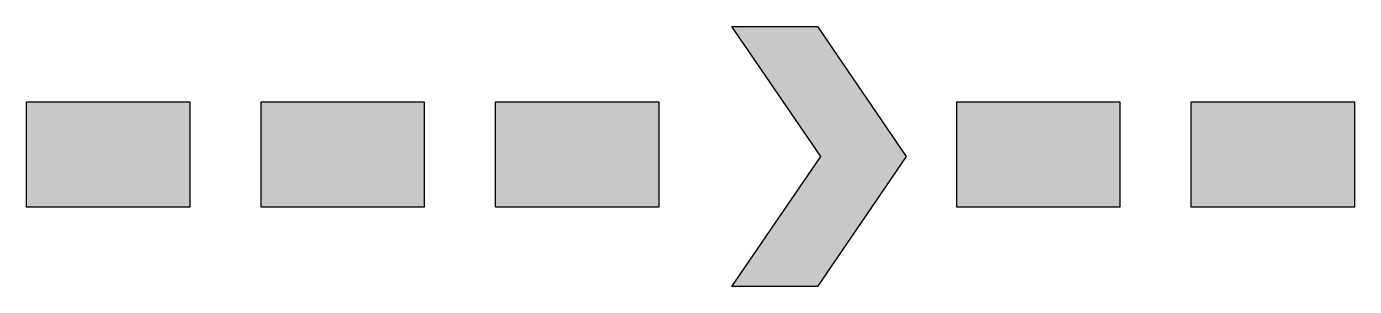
# Model space of a CAD drawing. Header units: millimetres. Extents: x 2484 to 2679, y -19633 to -19595.
import ezdxf

# ---------------------------------------------------------------- set-up
doc = ezdxf.new("R2010")
doc.units = ezdxf.units.MM
doc.header["$LTSCALE"] = 0.5
doc.layers.add('INC-03', color=10, linetype='Continuous')

msp = doc.modelspace()

# ---------------------------------------------------------------- hatches: boundary and pattern name
at = {"layer": 'INC-03'}
h = msp.add_hatch(color=256, dxfattribs=at)
h.paths.add_polyline_path([(2484.25, -19606.05), (2484.25, -19621.46), (2508.13, -19621.46), (2508.13, -19606.05)])
h.paths.add_polyline_path([(2518.58, -19606.05), (2518.58, -19621.46), (2542.46, -19621.46), (2542.46, -19606.05)])
h.paths.add_polyline_path([(2552.91, -19606.05), (2552.91, -19621.46), (2576.79, -19621.46), (2576.79, -19606.05)])
h.paths.add_polyline_path([(2587.51, -19595.02), (2600.5, -19614.04), (2587.51, -19633.06), (2600.04, -19633.06), (2613.03, -19614.04), (2600.04, -19595.02)])
h.paths.add_polyline_path([(2620.41, -19606.05), (2620.41, -19621.46), (2644.29, -19621.46), (2644.29, -19606.05)])
h.paths.add_polyline_path([(2654.74, -19606.05), (2654.74, -19621.46), (2678.62, -19621.46), (2678.62, -19606.05)])

# ---------------------------------------------------------------- linework, layer by layer
for points in [[(2587.51, -19595.02), (2600.04, -19595.02), (2613.03, -19614.04), (2600.04, -19633.06), (2587.51, -19633.06), (2600.5, -19614.04), (2587.51, -19595.02)], [(2484.25, -19606.05), (2508.13, -19606.05), (2508.13, -19621.46), (2484.25, -19621.46), (2484.25, -19606.05)], [(2518.58, -19606.05), (2542.46, -19606.05), (2542.46, -19621.46), (2518.58, -19621.46), (2518.58, -19606.05)], [(2552.91, -19606.05), (2576.79, -19606.05), (2576.79, -19621.46), (2552.91, -19621.46), (2552.91, -19606.05)], [(2620.41, -19606.05), (2644.29, -19606.05), (2644.29, -19621.46), (2620.41, -19621.46), (2620.41, -19606.05)], [(2654.74, -19606.05), (2678.62, -19606.05), (2678.62, -19621.46), (2654.74, -19621.46), (2654.74, -19606.05)]]:
    msp.add_lwpolyline(points, dxfattribs=at)

doc.saveas('drawing.dxf')
